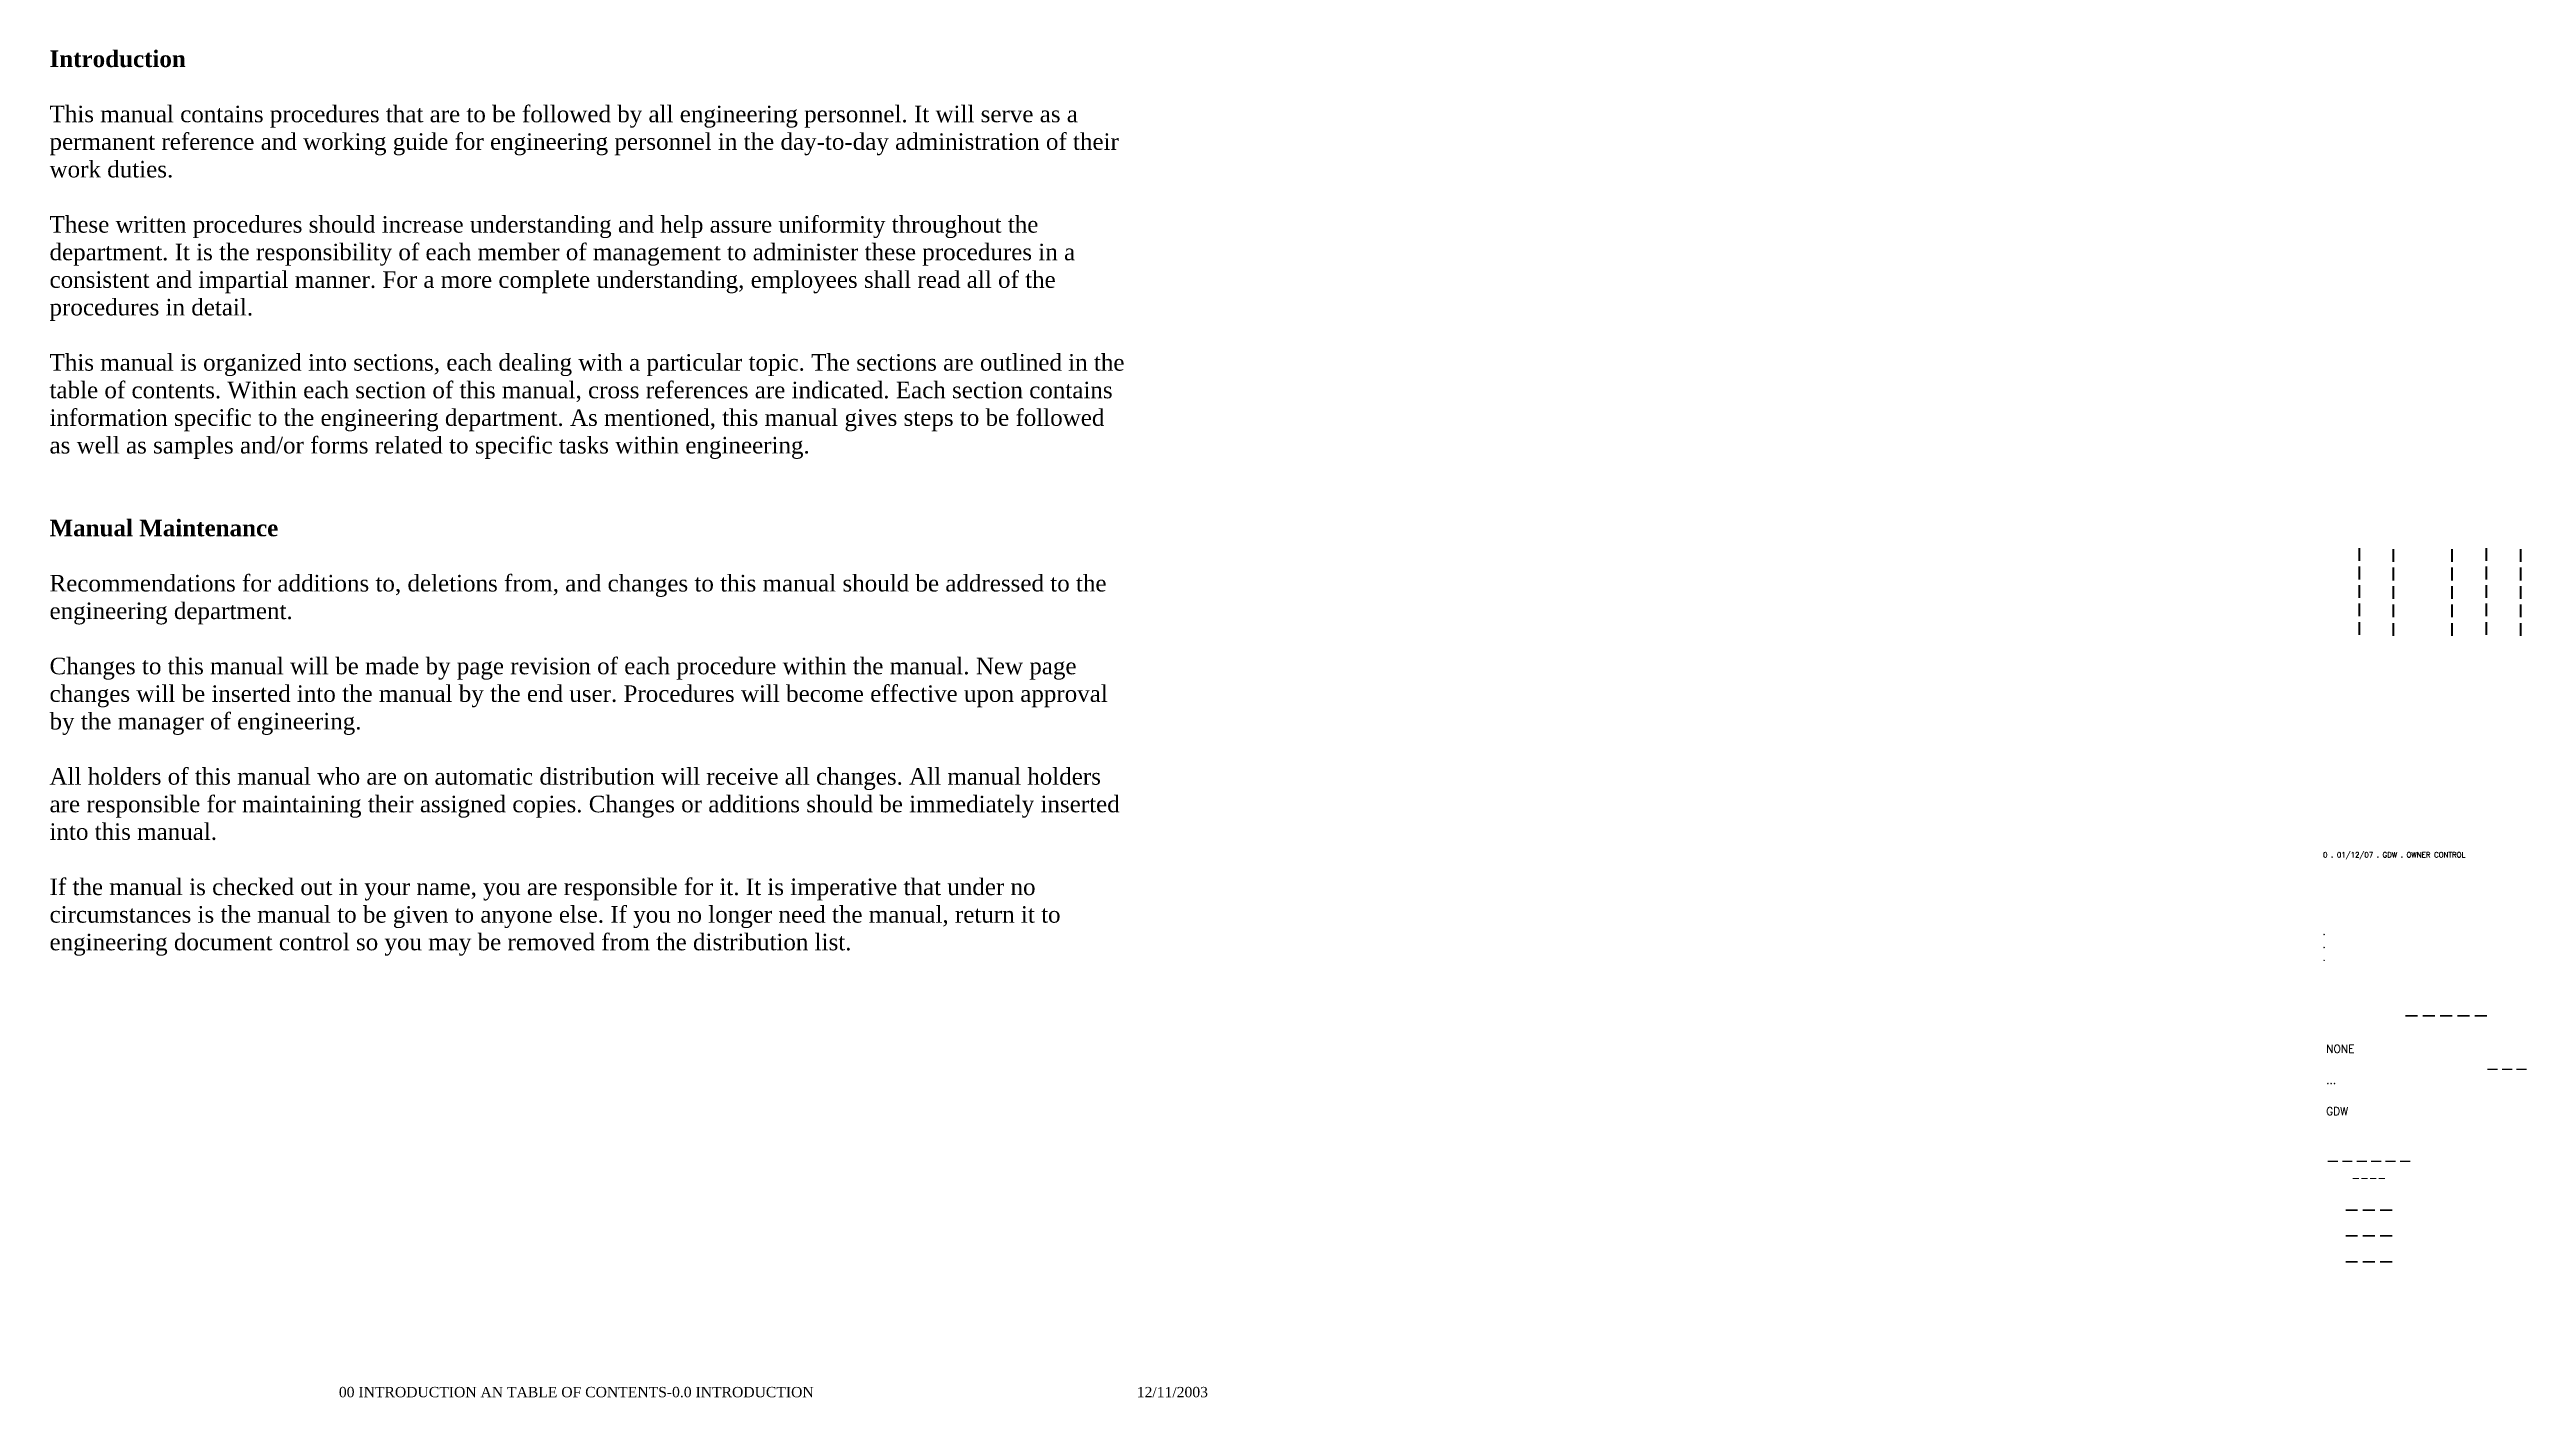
# Paper-space layout '0.0 Introduction' of a CAD drawing. Header units: inches. Extents: x 1.5 to 31.4, y 0.2 to 16.5.
import ezdxf
from ezdxf.enums import TextEntityAlignment as Align

# ---------------------------------------------------------------- set-up
doc = ezdxf.new("R2010")
doc.units = ezdxf.units.IN
doc.header["$MEASUREMENT"] = 0
doc.layers.add('TitleBlock_Attributes', color=40, linetype='Continuous', plot=False)
doc.layers.add('TitleBlock_Atts_Print', color=1, linetype='Continuous')
doc.styles.get("Standard").update_dxf_attribs({"font": 'simplex.shx'})
doc.styles.add('style1', font='TIMES.TTF')
doc.styles.add('styleAtt', font='TIMES.TTF')
doc.styles.add('TBBIGTEXT', font='complex.shx')

# ---------------------------------------------------------------- blocks, each defined once
blk = doc.blocks.new('Test1')
at = {"layer": 'TitleBlock_Attributes', "style": 'TBBIGTEXT', "width": 0.8}
for tag, p, height in [('SideLine4', (31.026, 9.408), 0.25), ('SideLine1', (29.492, 9.408), 0.25), ('SideLine2', (29.906, 9.396), 0.25), ('SideLine3', (30.612, 9.396), 0.25), ('SideLine5', (31.44, 9.396), 0.25), ('File-Layout', (28.803, 3.641), 0.125)]:
    blk.add_attdef(tag, p, '', height=height, rotation=90, dxfattribs=at)
at = {"layer": 'TitleBlock_Attributes'}
for tag, p, height in [('REV1', (28.947, 6.754), 0.0625), ('REV2', (28.947, 6.598), 0.0625), ('REV3', (28.947, 6.442), 0.0625), ('REV4', (28.947, 6.286), 0.0625), ('REV5', (28.947, 6.13), 0.0625), ('REV6', (28.947, 5.974), 0.0625), ('REV7', (28.947, 5.818), 0.0625), ('REV8', (28.947, 5.662), 0.0625), ('REV9', (28.947, 5.506), 0.0625), ('SCALE', (28.983, 4.394), 0.0938), ('INCHARGE', (28.983, 4.016), 0.0938), ('DRW', (28.983, 3.641), 0.0938)]:
    blk.add_attdef(tag, p, '', height=height, dxfattribs=at)
at = {"layer": 'TitleBlock_Attributes', "style": 'TBBIGTEXT'}
for tag, height, p in [('PROJNUM', 0.188, (30.434, 4.761)), ('DWG_NUM', 0.156, (31.168, 4.127)), ('CUSTOMER', 0.156, (29.501, 3.017)), ('LOCATION', 0.0938, (29.501, 2.835)), ('DESC_1', 0.188, (29.501, 2.412)), ('DESC_2', 0.188, (29.501, 2.1)), ('DESC_3', 0.188, (29.501, 1.787))]:
    blk.add_attdef(tag, text='', height=height, dxfattribs=at).set_placement(p, align=Align.CENTER)
at = {"layer": 'TitleBlock_Attributes'}
blk.add_attdef('DRW_DATE', text='', height=0.0938, dxfattribs=at).set_placement((31.149, 3.648), align=Align.CENTER)

psp = doc.layouts.new('0.0 Introduction')

# ---------------------------------------------------------------- block references
ref = psp.add_blockref('Test1', (0, 0))
ref.add_attrib('CUSTOMER', '------', dxfattribs={"layer": 'TitleBlock_Attributes', "height": 0.1562, "style": 'TBBIGTEXT'}).set_placement((29.501, 3.017), align=Align.CENTER)
ref.add_attrib('LOCATION', '----', dxfattribs={"layer": 'TitleBlock_Attributes', "height": 0.0938, "style": 'TBBIGTEXT'}).set_placement((29.501, 2.835), align=Align.CENTER)
ref.add_attrib('DESC_1', '---', dxfattribs={"layer": 'TitleBlock_Attributes', "height": 0.1875, "style": 'TBBIGTEXT'}).set_placement((29.501, 2.412), align=Align.CENTER)
ref.add_attrib('DESC_2', '---', dxfattribs={"layer": 'TitleBlock_Attributes', "height": 0.1875, "style": 'TBBIGTEXT'}).set_placement((29.501, 2.1), align=Align.CENTER)
ref.add_attrib('DESC_3', '---', dxfattribs={"layer": 'TitleBlock_Attributes', "height": 0.1875, "style": 'TBBIGTEXT'}).set_placement((29.501, 1.787), align=Align.CENTER)
ref.add_attrib('PROJNUM', '-----', dxfattribs={"layer": 'TitleBlock_Attributes', "height": 0.1875, "style": 'TBBIGTEXT'}).set_placement((30.434, 4.761), align=Align.CENTER)
ref.add_attrib('DWG_NUM', '---', dxfattribs={"layer": 'TitleBlock_Attributes', "height": 0.1562, "style": 'TBBIGTEXT'}).set_placement((31.168, 4.127), align=Align.CENTER)
ref.add_attrib('DRW_DATE', '12/11/2003', dxfattribs={"layer": 'TitleBlock_Atts_Print', "height": 0.125, "style": 'styleAtt'}).set_placement((15.055, 0.232), align=Align.CENTER)
ref.add_attrib('DRW', 'GDW', (28.983, 3.641), dxfattribs={"layer": 'TitleBlock_Attributes', "height": 0.0938})
ref.add_attrib('INCHARGE', '...', (28.983, 4.016), dxfattribs={"layer": 'TitleBlock_Attributes', "height": 0.0938})
ref.add_attrib('SCALE', 'NONE', (28.983, 4.394), dxfattribs={"layer": 'TitleBlock_Attributes', "height": 0.0938})
ref.add_attrib('REV1', '0 . 01/12/07 . GDW . OWNER CONTROL', (28.947, 6.754), dxfattribs={"layer": 'TitleBlock_Attributes', "height": 0.0625})
ref.add_attrib('REV7', '.', (28.947, 5.818), dxfattribs={"layer": 'TitleBlock_Attributes', "height": 0.0625})
ref.add_attrib('REV8', '.', (28.947, 5.662), dxfattribs={"layer": 'TitleBlock_Attributes', "height": 0.0625})
ref.add_attrib('REV9', '.', (28.947, 5.506), dxfattribs={"layer": 'TitleBlock_Attributes', "height": 0.0625})
ref.add_attrib('SideLine1', '-----', (29.492, 9.408), dxfattribs={"layer": 'TitleBlock_Attributes', "height": 0.25, "rotation": 90, "style": 'TBBIGTEXT', "width": 0.8})
ref.add_attrib('SideLine2', '-----', (29.906, 9.396), dxfattribs={"layer": 'TitleBlock_Attributes', "height": 0.25, "rotation": 90, "style": 'TBBIGTEXT', "width": 0.8})
ref.add_attrib('SideLine3', '-----', (30.612, 9.396), dxfattribs={"layer": 'TitleBlock_Attributes', "height": 0.25, "rotation": 90, "style": 'TBBIGTEXT', "width": 0.8})
ref.add_attrib('SideLine4', '-----', (31.026, 9.408), dxfattribs={"layer": 'TitleBlock_Attributes', "height": 0.25, "rotation": 90, "style": 'TBBIGTEXT', "width": 0.8})
ref.add_attrib('SideLine5', '-----', (31.44, 9.396), dxfattribs={"layer": 'TitleBlock_Attributes', "height": 0.25, "rotation": 90, "style": 'TBBIGTEXT', "width": 0.8})
ref.add_attrib('File-Layout', '00 INTRODUCTION AN TABLE OF CONTENTS-0.0 INTRODUCTION', dxfattribs={"layer": 'TitleBlock_Atts_Print', "height": 0.125, "style": 'styleAtt'}).set_placement((7.859, 0.232), align=Align.CENTER)

# ---------------------------------------------------------------- texts
at = {"color": 5, "insert": (1.5, 16.5), "char_height": 0.2, "width": 13, "attachment_point": 1, "style": 'style1'}
psp.add_mtext('{\\fTimes New Roman|b1|i0|c0|p18;Introduction\\P\\P}This manual contains procedures that are to be followed by all engineering personnel. It will serve as a permanent reference and working guide for engineering personnel in the day-to-day administration of their work duties.\\P\\PThese written procedures should increase understanding and help assure uniformity throughout the department. It is the responsibility of each member of management to administer these procedures in a consistent and impartial manner. For a more complete understanding, employees shall read all of the procedures in detail.\\P\\PThis manual is organized into sections, each dealing with a particular topic. The sections are outlined in the table of contents. Within each section of this manual, cross references are indicated. Each section contains information specific to the engineering department. As mentioned, this manual gives steps to be followed as well as samples and/or forms related to specific tasks within engineering.\\P\\P\\P{\\fTimes New Roman|b1|i0|c0|p18;Manual Maintenance\\P\\P}Recommendations for additions to, deletions from, and changes to this manual should be addressed to the engineering department.\\P\\PChanges to this manual will be made by page revision of each procedure within the manual. New page changes will be inserted into the manual by the end user. Procedures will become effective upon approval by the manager of engineering.\\P\\PAll holders of this manual who are on automatic distribution will receive all changes. All manual holders are responsible for maintaining their assigned copies. Changes or additions should be immediately inserted into this manual.\\P\\PIf the manual is checked out in your name, you are responsible for it. It is imperative that under no circumstances is the manual to be given to anyone else. If you no longer need the manual, return it to engineering document control so you may be removed from the distribution list.', dxfattribs=at)

doc.saveas('drawing.dxf')
